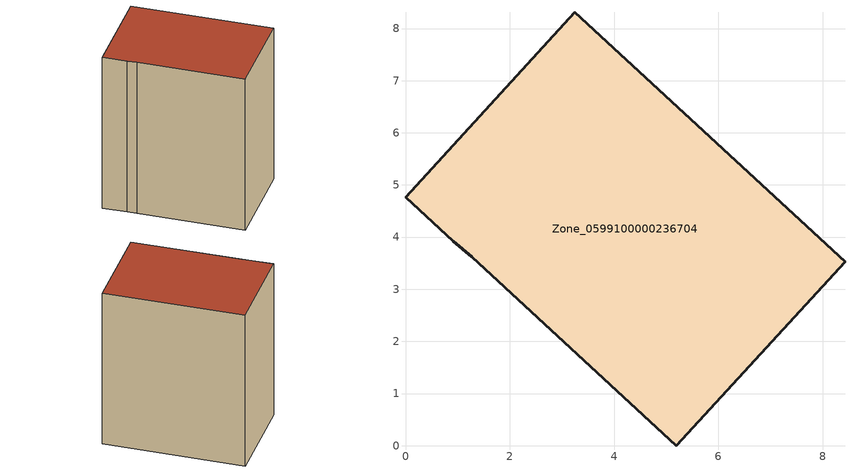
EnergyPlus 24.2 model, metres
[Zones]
Zone_0599100000236704
 floor ground (C_G): 1.27,3.62 0.91,3.92 0,4.76 3.25,8.31 8.43,3.53 5.19,0 z0
 wall outside (C_F): 0.91,3.92 1.27,3.62 5.19,0 8.43,3.53 3.25,8.31 0,4.76 0.91,3.92 z0:8.34
 roof outside (C_R): 5.19,0 8.43,3.53 3.25,8.31 0,4.76 0.91,3.92 1.27,3.62 z8.34
[BUILDING]
Pand.0599100000236704: North Axis=0; Terrain=City; Loads Convergence Tolerance Value=0.04; Temperature Convergence Tolerance Value=0.4; Solar Distribution=FullExterior; Maximum Number of Warmup Days=25; Minimum Number of Warmup Days=1
[Site:Location]
Rotterdam.The.Hague.AP_ZH_NLD Design_Conditions: Latitude=51.96; Longitude=4.45; Time Zone=1; Elevation=-4.5
[SITE:GROUNDTEMPERATURE:BUILDINGSURFACE]
18, 18, 18, 18, 18, 18, 18, 18, 18, 18, 18, 18
[MATERIAL] Thermal Absorptance=0.9; Solar Absorptance=0.7; Visible Absorptance=0.7
Name | Roughness | Thickness | Conductivity | Density | Specific Heat
G.TC.1946 | MediumSmooth | 0.15 | 1 | 540 | 1210
F.TC.1946 | Rough | 0.3 | 0.857143 | 1920 | 840
R.TC.1946 | MediumRough | 0.2 | 0.909091 | 1500 | 1000
[CONSTRUCTION]
C_G: G.TC.1946
C_F: F.TC.1946
C_R: R.TC.1946
[ZONE]
Zone_0599100000236704: Type=1; Multiplier=1; Ceiling Height=Autocalculate; Volume=Autocalculate; Floor Area=autocalculate; Part of Total Floor Area=Yes
[ZONEINFILTRATION:DESIGNFLOWRATE]
Infil_Zone_0599100000236704: Zone or ZoneList or Space or SpaceList=Zone_0599100000236704; Schedule=AlwaysOn; Design Flow Rate Calculation Method=Flow/Area; Flow Rate per Floor Area=0.003; Constant Term Coefficient=1; Temperature Term Coefficient=0; Velocity Term Coefficient=0; Velocity Squared Term Coefficient=0
[HVACTEMPLATE:ZONE:IDEALLOADSAIRSYSTEM]
Zone_0599100000236704: Maximum Heating Supply Air Temperature=50; Minimum Cooling Supply Air Temperature=13; Maximum Heating Supply Air Humidity Ratio=0.0156; Minimum Cooling Supply Air Humidity Ratio=0.0077; Heating Limit=NoLimit; Cooling Limit=NoLimit; Dehumidification Control Type=ConstantSensibleHeatRatio; Cooling Sensible Heat Ratio=0.7; Dehumidification Setpoint=60; Humidification Control Type=None; Humidification Setpoint=30; Outdoor Air Method=None; Outdoor Air Flow Rate per Person=0.00944; Outdoor Air Flow Rate per Zone Floor Area=0; Outdoor Air Flow Rate per Zone=0; Demand Controlled Ventilation Type=None; Outdoor Air Economizer Type=NoEconomizer; Heat Recovery Type=None; Sensible Heat Recovery Effectiveness=0.7; Latent Heat Recovery Effectiveness=0.65
[ZONECONTROL:THERMOSTAT]
ThermostatControl_Zone_0599100000236704: Zone or ZoneList=Zone_0599100000236704; Control Type Schedule=DualSetpointControlType; Control 1=Thermostat_Zone_0599100000236704; Temperature Difference Between Cutout And Setpoint=0
[THERMOSTATSETPOINT:DUALSETPOINT]
Thermostat_Zone_0599100000236704: Heating Setpoint Temperature Schedule=HeatingSetpoint_Zone_0599100000236704; Cooling Setpoint Temperature Schedule=CoolingSetpoint_Zone_0599100000236704
[SCHEDULE:COMPACT]
HeatingSetpoint_Zone_0599100000236704: Through: 12/31, For: AllDays, Until: 24:00, 21
CoolingSetpoint_Zone_0599100000236704: Through: 12/31, For: AllDays, Until: 24:00, 24
DualSetpointControlType: Through: 12/31, For: AllDays, Until: 24:00, 4
AlwaysOn: Through: 12/31, For: AllDays, Until: 24:00, 1
